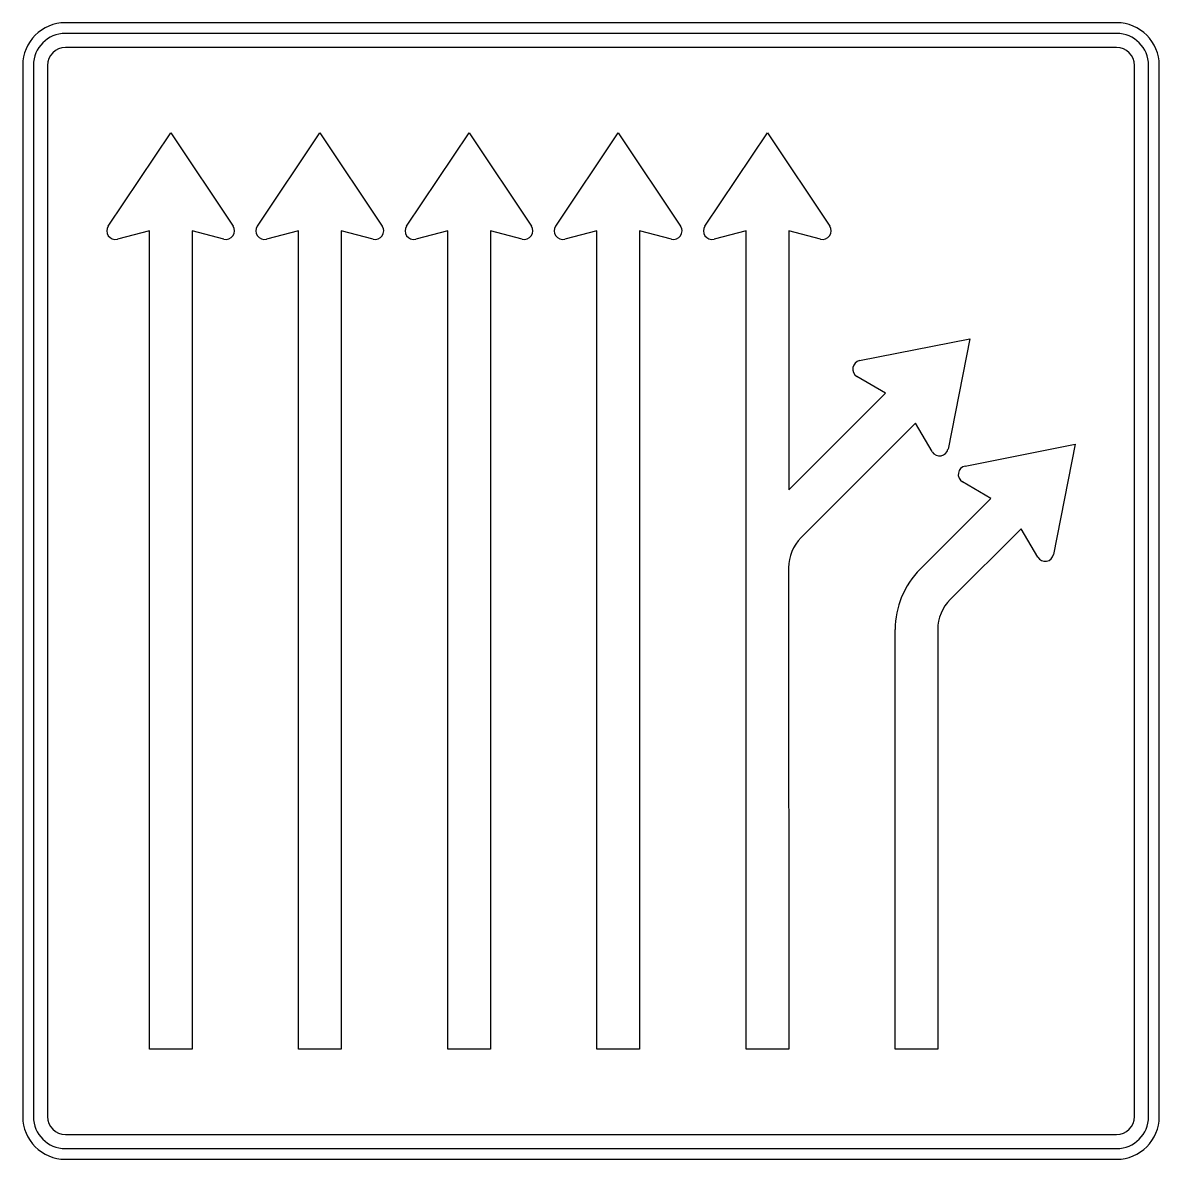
# Model space of a CAD drawing. Extents: x 0 to 1600, y 0 to 1600.
import ezdxf

# ---------------------------------------------------------------- set-up
doc = ezdxf.new("R2010")
doc.units = 0
doc.header["$LTSCALE"] = 25
doc.linetypes.add('AUSGEZOGEN', pattern=[0])
doc.layers.get('0').update_dxf_attribs({"linetype": 'AUSGEZOGEN'})

msp = doc.modelspace()

# ---------------------------------------------------------------- linework, layer by layer
for p, q in [((1540, 1600), (60, 1600)), ((1540, 1585), (60, 1585)), ((1540, 1565), (60, 1565)), ((0, 1540), (0, 60)), ((15, 1540), (15, 60)), ((35, 1540), (35, 60)), ((1565, 60), (1565, 1540)), ((1585, 60), (1585, 1540)), ((1600, 60), (1600, 1540)), ((120.3, 1313.7), (208.3, 1445)), ((208.3, 1445), (296.2, 1313.7)), ((330.3, 1313.7), (418.3, 1445)), ((418.3, 1445), (506.2, 1313.7)), ((540.3, 1313.7), (628.3, 1445)), ((628.3, 1445), (716.2, 1313.7)), ((750.3, 1313.7), (838.3, 1445)), ((838.3, 1445), (926.2, 1313.7)), ((960.3, 1313.7), (1048.3, 1445)), ((1048.3, 1445), (1136.2, 1313.7)), ((178.3, 1307), (133.2, 1295.4)), ((178.3, 155), (178.3, 1307)), ((238.3, 1307), (238.3, 155)), ((283.3, 1295.4), (238.3, 1307)), ((388.3, 1307), (343.2, 1295.4)), ((388.3, 155), (388.3, 1307)), ((448.3, 1307), (448.3, 155)), ((493.3, 1295.4), (448.3, 1307)), ((598.3, 1307), (553.2, 1295.4)), ((598.3, 155), (598.3, 1307)), ((658.3, 1307), (658.3, 155)), ((703.3, 1295.4), (658.3, 1307)), ((808.3, 1307), (763.2, 1295.4)), ((808.3, 155), (808.3, 1307)), ((868.3, 1307), (868.3, 155)), ((913.3, 1295.4), (868.3, 1307)), ((1018.3, 1307), (973.2, 1295.4)), ((1018.3, 832.7), (1018.3, 1307)), ((1078.3, 1307), (1078.3, 942.4)), ((1123.3, 1295.4), (1078.3, 1307)), ((1178.2, 1124.3), (1333.3, 1155)), ((1333.3, 1155), (1302.6, 999.9)), ((1214.5, 1078.6), (1174.4, 1102.2)), ((1078.3, 942.4), (1214.5, 1078.6)), ((1256.9, 1036.2), (1095.8, 875.1)), ((1280.5, 996.2), (1256.9, 1036.2)), ((1326.7, 975.9), (1481.7, 1006.5)), ((1481.7, 1006.5), (1451.1, 851.4)), ((1363, 930.1), (1322.9, 953.8)), ((1263.4, 830.6), (1363, 930.1)), ((1405.4, 887.7), (1305.8, 788.2)), ((1429, 847.7), (1405.4, 887.7)), ((1018.3, 155), (1018.3, 832.7)), ((1078.2, 832.7), (1078.3, 155)), ((1228.3, 155), (1228.2, 745.8)), ((1288.2, 745.8), (1288.3, 155)), ((238.3, 155), (178.3, 155)), ((448.3, 155), (388.3, 155)), ((658.3, 155), (598.3, 155)), ((868.3, 155), (808.3, 155)), ((1078.3, 155), (1018.3, 155)), ((1288.3, 155), (1228.3, 155)), ((60, 35), (1540, 35)), ((60, 15), (1540, 15)), ((60, 0), (1540, 0))]:
    msp.add_line(p, q)
for centre, radius, start, end in [((60, 1540), 60, 90, 180), ((1540, 1540), 60, 0, 90), ((60, 1540), 45, 90, 180), ((1540, 1540), 45, 0, 90), ((60, 1540), 25, 90, 180), ((1540, 1540), 25, 0, 90), ((130.2, 1307), 12, 146.195, 284.475), ((286.2, 1307), 12, 255.525, 393.805), ((340.2, 1307), 12, 146.195, 284.475), ((496.2, 1307), 12, 255.525, 393.805), ((550.2, 1307), 12, 146.195, 284.475), ((706.2, 1307), 12, 255.525, 393.805), ((760.2, 1307), 12, 146.195, 284.475), ((916.2, 1307), 12, 255.525, 393.805), ((970.2, 1307), 12, 146.19, 284.475), ((1126.2, 1307), 12, 255.53, 393.805), ((1180.5, 1112.5), 12, 101.195, 239.48), ((1290.8, 1002.2), 12, 210.525, 348.805), ((1329, 964.1), 12, 101.195, 239.48), ((1138.2, 832.7), 60, 135, 180), ((1439.3, 853.8), 12, 210.52, 348.805), ((1348.2, 745.8), 120, 135, 180), ((1348.2, 745.8), 60, 135, 180), ((60, 60), 60, 180, 270), ((60, 60), 45, 180, 270), ((60, 60), 25, 180, 270), ((1540, 60), 60, 270, 360), ((1540, 60), 45, 270, 360), ((1540, 60), 25, 270, 360)]:
    msp.add_arc(centre, radius, start, end)

doc.saveas('drawing.dxf')
